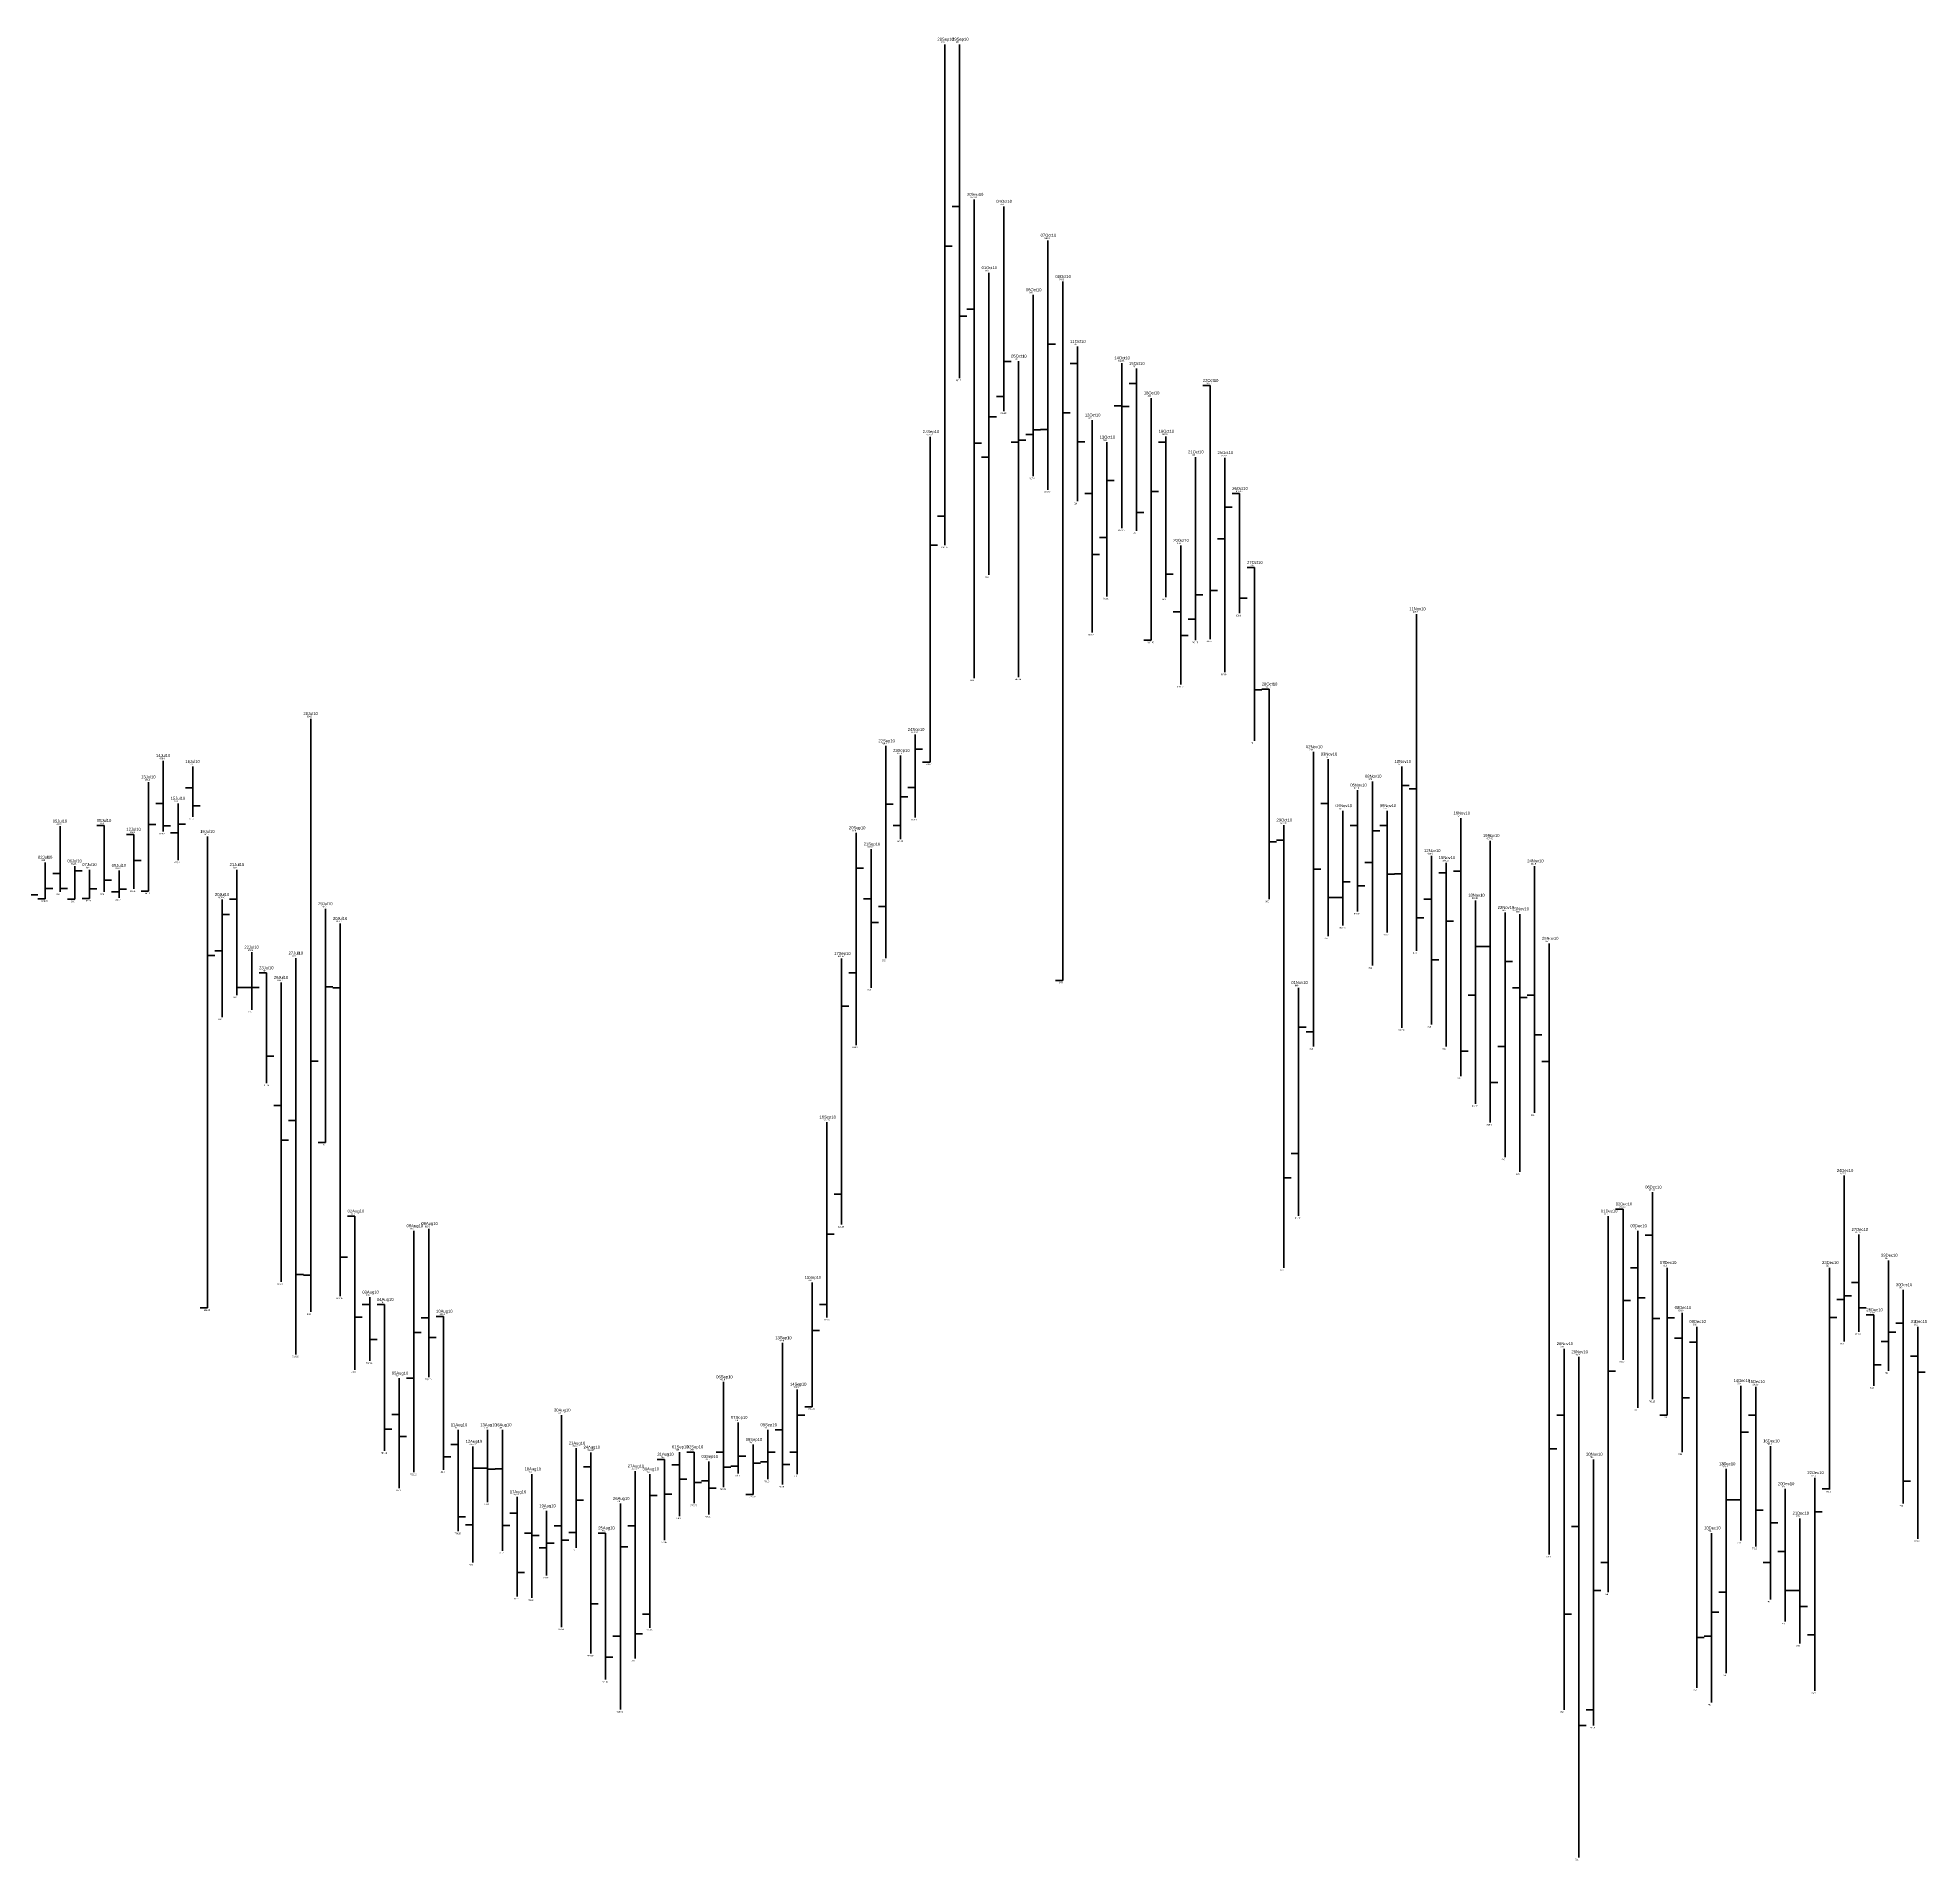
# Model space of a CAD drawing. Header units: inches. Extents: x 0 to 30000, y -20 to 2443.
# Drawn here: x 3848.5 to 3976.3, y 364.8 to 488.5 of the extents above; entities that cross this region are included whole.
import ezdxf

# ---------------------------------------------------------------- set-up
doc = ezdxf.new("R2010")
doc.units = ezdxf.units.IN
doc.header["$MEASUREMENT"] = 0
for name, color, linetype in [('DATE', 7, 'Continuous'), ('Graph', 7, 'Continuous'), ('Rate', 7, 'Continuous')]:
    doc.layers.add(name, color=color, linetype=linetype)
doc.styles.get("Standard").update_dxf_attribs({"font": 'arial.ttf'})

msp = doc.modelspace()

# ---------------------------------------------------------------- linework, layer by layer
at = {"layer": 'Graph', "color": 3, "lineweight": 35}
for p, q in [((3910, 488), (3910, 454.025)), ((3914, 477), (3914, 463.125)), ((3910, 474.3), (3910.5, 474.3)), ((3917, 474.7), (3917, 457.775)), ((3913, 472.5), (3913, 452)), ((3918, 471.9), (3918, 424.5)), ((3916, 471), (3916, 458.7)), ((3917, 467.65), (3917.5, 467.65)), ((3914, 466.475), (3914.5, 466.475)), ((3915, 466.5), (3915, 445.075)), ((3914, 464.1), (3913.5, 464.1)), ((3924, 464), (3924, 447.575)), ((3913, 462.725), (3913.5, 462.725)), ((3918, 463), (3918.5, 463)), ((3916, 461.525), (3915.5, 461.525)), ((3916, 461.85), (3916.5, 461.85)), ((3917, 461.875), (3916.5, 461.875)), ((3909, 461.375), (3909, 439.3)), ((3915, 461), (3914.5, 461)), ((3915, 461.15), (3915.5, 461.15)), ((3921, 461), (3921, 450.55)), ((3913, 460), (3912.5, 460)), ((3927, 460), (3927, 447.575)), ((3929, 459.95), (3929, 445.4)), ((3921, 458.4), (3921.5, 458.4)), ((3924, 457.675), (3924.5, 457.675)), ((3929, 456.6), (3929.5, 456.6)), ((3910, 456), (3909.5, 456)), ((3909, 454.025), (3909.5, 454.025)), ((3921, 454.55), (3920.5, 454.55)), ((3929, 454.45), (3928.5, 454.45)), ((3927, 450.65), (3927.5, 450.65)), ((3927, 449), (3926.5, 449)), ((3924, 447.575), (3923.5, 447.575)), ((3867, 442.25), (3867, 402)), ((3908, 441.175), (3908, 435.55)), ((3906, 440.4), (3906, 426)), ((3907, 439.75), (3907, 434.075)), ((3908, 440.175), (3908.5, 440.175)), ((3935, 440), (3935, 420)), ((3909, 439.3), (3908.5, 439.3)), ((3941, 439), (3941, 421.275)), ((3856, 437.95), (3856, 430.55)), ((3908, 437.575), (3907.5, 437.575)), ((3939, 438), (3939, 425.5)), ((3941, 437.725), (3941.5, 437.725)), ((3858, 436.5), (3858, 432.65)), ((3906, 436.45), (3906.5, 436.45)), ((3907, 436.95), (3907.5, 436.95)), ((3937, 436), (3937, 428.225)), ((3856, 435.075), (3856.5, 435.075)), ((3858, 435.1), (3858.5, 435.1)), ((3907, 435), (3906.5, 435)), ((3939, 434.65), (3939.5, 434.65)), ((3858, 434.5), (3857.5, 434.5)), ((3860, 434.25), (3860, 402.275)), ((3904, 434.5), (3904, 420.1)), ((3849, 432.5), (3849, 430.025)), ((3851, 432.25), (3851, 430)), ((3904, 432.1), (3904.5, 432.1)), ((3935, 432.05), (3935.5, 432.05)), ((3939, 432.5), (3938.5, 432.5)), ((3851, 431.925), (3851.5, 431.925)), ((3852, 432), (3852, 430.05)), ((3854, 431.95), (3854, 430.1)), ((3937, 431.175), (3937.5, 431.175)), ((3941, 431.725), (3940.5, 431.725)), ((3849, 430.025), (3848.5, 430.025)), ((3849, 430.725), (3849.5, 430.725)), ((3851, 430), (3850.5, 430)), ((3852, 430.05), (3851.5, 430.05)), ((3852, 430.7), (3852.5, 430.7)), ((3854, 430.5), (3853.5, 430.5)), ((3854, 430.675), (3854.5, 430.675)), ((3856, 430.55), (3855.5, 430.55)), ((3861, 429.975), (3861, 422)), ((3906, 429.5), (3905.5, 429.5)), ((3937, 430.125), (3936.5, 430.125)), ((3946, 429.925), (3946, 416.125)), ((3861, 428.975), (3861.5, 428.975)), ((3868, 429.35), (3868, 413.5)), ((3948, 429.1), (3948, 412.5)), ((3860, 426.175), (3860.5, 426.175)), ((3861, 426.5), (3860.5, 426.5)), ((3863, 426.4), (3863, 422.5)), ((3903, 425.975), (3903, 407.925)), ((3946, 426.8), (3946.5, 426.8)), ((3948, 425.775), (3948.5, 425.775)), ((3904, 425), (3903.5, 425)), ((3918, 424.5), (3917.5, 424.5)), ((3863, 424.025), (3862.5, 424.025)), ((3863, 424.025), (3863.5, 424.025)), ((3868, 424.05), (3868.5, 424.05)), ((3934, 424), (3934, 408.525)), ((3946, 423.5), (3945.5, 423.5)), ((3903, 422.75), (3903.5, 422.75)), ((3934, 421.325), (3934.5, 421.325)), ((3935, 421), (3934.5, 421)), ((3948, 420), (3947.5, 420)), ((3867, 419.025), (3867.5, 419.025)), ((3902, 414.875), (3902, 401.625)), ((3868, 413.5), (3867.5, 413.5)), ((3934, 412.75), (3933.5, 412.75)), ((3971, 411.25), (3971, 400)), ((3903, 410), (3902.5, 410)), ((3955, 408.5), (3955, 383)), ((3874, 407.5), (3874, 391.125)), ((3902, 407.275), (3902.5, 407.275)), ((3974, 405.5), (3974, 398)), ((3867, 404.5), (3866.5, 404.5)), ((3901, 404), (3901, 395.575)), ((3959, 405), (3959, 395)), ((3970, 405), (3970, 389.95)), ((3971, 402.85), (3970.5, 402.85)), ((3971, 403.1), (3971.5, 403.1)), ((3860, 402.275), (3859.5, 402.275)), ((3902, 402.5), (3901.5, 402.5)), ((3959, 401.6), (3959.5, 401.6)), ((3970, 401.625), (3970.5, 401.625)), ((3874, 400.6), (3874.5, 400.6)), ((3901, 400.75), (3901.5, 400.75)), ((3974, 400.625), (3974.5, 400.625)), ((3974, 400), (3973.5, 400)), ((3874, 397.5), (3873.5, 397.5)), ((3955, 397.975), (3955.5, 397.975)), ((3900, 396.75), (3900, 391)), ((3964, 397), (3964, 386.5)), ((3900, 395), (3900.5, 395)), ((3901, 395.575), (3900.5, 395.575)), ((3959, 395), (3958.5, 395)), ((3896, 394.5), (3896, 391.05)), ((3898, 394), (3898, 390.65)), ((3964, 393.85), (3964.5, 393.85)), ((3878, 392.875), (3878, 385)), ((3885, 392.75), (3885, 386)), ((3897, 393), (3897, 389.625)), ((3898, 392.5), (3898.5, 392.5)), ((3900, 392.5), (3899.5, 392.5)), ((3966, 392.9), (3966, 382.5)), ((3878, 391.4), (3878.5, 391.4)), ((3896, 391.55), (3895.5, 391.55)), ((3896, 392.225), (3896.5, 392.225)), ((3897, 391.75), (3897.5, 391.75)), ((3898, 391.825), (3897.5, 391.825)), ((3954, 392), (3954, 373.95)), ((3963, 391.35), (3963, 377.5)), ((3890, 391), (3890, 380.575)), ((3969, 390.75), (3969, 376.3)), ((3970, 390), (3969.5, 390)), ((3885, 389.225), (3885.5, 389.225)), ((3888, 389), (3888, 375.025)), ((3890, 389.55), (3890.5, 389.55)), ((3897, 389.625), (3896.5, 389.625)), ((3963, 389.25), (3963.5, 389.25)), ((3964, 389.25), (3963.5, 389.25)), ((3878, 387.55), (3877.5, 387.55)), ((3883, 388.5), (3883, 384.125)), ((3966, 387.7), (3966.5, 387.7)), ((3969, 388.45), (3969.5, 388.45)), ((3883, 386), (3882.5, 386)), ((3883, 386.325), (3883.5, 386.325)), ((3885, 387.05), (3884.5, 387.05)), ((3888, 386.075), (3888.5, 386.075)), ((3962, 387), (3962, 375.5)), ((3955, 385), (3954.5, 385)), ((3966, 385), (3965.5, 385)), ((3954, 383.1), (3954.5, 383.1)), ((3963, 383), (3962.5, 383)), ((3890, 381.5), (3889.5, 381.5)), ((3962, 381.625), (3962.5, 381.625)), ((3888, 380), (3887.5, 380)), ((3962, 380), (3961.5, 380)), ((3969, 380.1), (3968.5, 380.1)), ((3954, 375), (3953.5, 375))]:
    msp.add_line(p, q, dxfattribs=at)
at = {"layer": 'Graph', "color": 1, "lineweight": 35}
for p, q in [((3911, 488), (3911, 465.35)), ((3911, 477), (3910.5, 477)), ((3912, 477.475), (3912, 445)), ((3911, 469.55), (3911.5, 469.55)), ((3912, 470.025), (3911.5, 470.025)), ((3919, 467.5), (3919, 457)), ((3919, 466.35), (3918.5, 466.35)), ((3922, 466.375), (3922, 455.175)), ((3923, 466), (3923, 455)), ((3923, 465), (3922.5, 465)), ((3928, 464.85), (3927.5, 464.85)), ((3928, 464.85), (3928, 447.65)), ((3922, 463.475), (3921.5, 463.475)), ((3922, 463.425), (3922.5, 463.425)), ((3920, 462.5), (3920, 448.1)), ((3912, 460.95), (3912.5, 460.95)), ((3919, 461.025), (3919.5, 461.025)), ((3925, 461), (3924.5, 461)), ((3925, 461.4), (3925, 450.5)), ((3920, 457.525), (3919.5, 457.525)), ((3930, 457.525), (3929.5, 457.525)), ((3930, 457.525), (3930, 449.4)), ((3923, 456.25), (3923.5, 456.25)), ((3926, 454), (3926, 444.575)), ((3920, 453.4), (3920.5, 453.4)), ((3931, 452.5), (3930.5, 452.5)), ((3931, 452.5), (3931, 440.75)), ((3925, 452.05), (3925.5, 452.05)), ((3928, 450.95), (3928.5, 450.95)), ((3930, 450.425), (3930.5, 450.425)), ((3926, 449.5), (3925.5, 449.5)), ((3942, 449.35), (3942, 426.5)), ((3926, 447.9), (3926.5, 447.9)), ((3931, 444.2), (3931.5, 444.2)), ((3932, 444.25), (3931.5, 444.25)), ((3932, 444.25), (3932, 430)), ((3857, 439.4), (3857, 434.6)), ((3859, 439), (3859, 435.6)), ((3936, 439.5), (3936, 427.5)), ((3859, 437.55), (3858.5, 437.55)), ((3938, 437.4), (3938, 429.175)), ((3942, 437.5), (3941.5, 437.5)), ((3857, 436.5), (3856.5, 436.5)), ((3859, 436.35), (3859.5, 436.35)), ((3936, 436.5), (3935.5, 436.5)), ((3940, 436), (3940, 427.75)), ((3850, 434.95), (3850, 430.5)), ((3853, 435), (3852.5, 435)), ((3853, 435), (3853, 430.5)), ((3857, 434.975), (3857.5, 434.975)), ((3933, 435.025), (3933, 405)), ((3938, 435), (3937.5, 435)), ((3940, 435), (3939.5, 435)), ((3945, 435.5), (3945, 418)), ((3855, 434.4), (3854.5, 434.4)), ((3855, 434.4), (3855, 430.7)), ((3905, 433.4), (3905, 424)), ((3932, 433.9), (3932.5, 433.9)), ((3933, 434), (3932.5, 434)), ((3947, 433.975), (3947, 414.85)), ((3855, 432.625), (3855.5, 432.625)), ((3943, 432.95), (3943, 421.5)), ((3944, 432.475), (3944, 420)), ((3950, 432.25), (3950, 415.5)), ((3850, 431.75), (3849.5, 431.75)), ((3853, 431.3), (3853.5, 431.3)), ((3862, 432), (3862, 423.5)), ((3938, 430.9), (3938.5, 430.9)), ((3940, 431.7), (3940.5, 431.7)), ((3944, 431.8), (3943.5, 431.8)), ((3945, 431.9), (3944.5, 431.9)), ((3848, 430.3), (3848.5, 430.3)), ((3850, 430.725), (3850.5, 430.725)), ((3862, 430), (3861.5, 430)), ((3905, 430.025), (3904.5, 430.025)), ((3936, 430.125), (3936.5, 430.125)), ((3943, 430), (3942.5, 430)), ((3869, 428.35), (3869, 403.075)), ((3905, 428.425), (3905.5, 428.425)), ((3942, 428.75), (3942.5, 428.75)), ((3944, 428.525), (3944.5, 428.525)), ((3949, 429), (3949, 411.5)), ((3951, 427), (3951, 385.55)), ((3866, 426), (3866, 399.125)), ((3943, 425.9), (3943.5, 425.9)), ((3947, 426.8), (3946.5, 426.8)), ((3864, 425), (3863.5, 425)), ((3864, 425), (3864, 417.525)), ((3865, 424.35), (3865, 404.05)), ((3862, 424.025), (3862.5, 424.025)), ((3869, 424), (3868.5, 424)), ((3949, 424), (3948.5, 424)), ((3949, 423.325), (3949.5, 423.325)), ((3950, 423.5), (3949.5, 423.5)), ((3950, 420.8), (3950.5, 420.8)), ((3864, 419.35), (3864.5, 419.35)), ((3945, 419.7), (3945.5, 419.7)), ((3951, 419), (3950.5, 419)), ((3947, 417.575), (3947.5, 417.575)), ((3865, 416), (3864.5, 416)), ((3866, 415), (3865.5, 415)), ((3865, 413.65), (3865.5, 413.65)), ((3933, 411.1), (3933.5, 411.1)), ((3958, 410.125), (3958, 396.075)), ((3870, 408.5), (3869.5, 408.5)), ((3870, 408.5), (3870, 398.075)), ((3956, 408.975), (3955.5, 408.975)), ((3956, 408.975), (3956, 398.75)), ((3875, 407.65), (3875, 397.575)), ((3957, 407.5), (3957, 395.5)), ((3958, 407.2), (3957.5, 407.2)), ((3972, 407.25), (3972, 400.65)), ((3869, 405.725), (3869.5, 405.725)), ((3866, 404.55), (3866.5, 404.55)), ((3957, 405), (3956.5, 405)), ((3972, 404), (3971.5, 404)), ((3871, 403), (3871, 398.675)), ((3956, 402.775), (3956.5, 402.775)), ((3957, 402.95), (3957.5, 402.95)), ((3975, 403.5), (3975, 389)), ((3870, 401.65), (3870.5, 401.65)), ((3871, 402.5), (3870.5, 402.5)), ((3872, 402.5), (3871.5, 402.5)), ((3872, 402.5), (3872, 392.575)), ((3875, 401.6), (3874.5, 401.6)), ((3876, 401.7), (3875.5, 401.7)), ((3876, 401.7), (3876, 391.3)), ((3958, 401.55), (3958.5, 401.55)), ((3960, 401.95), (3960, 392.5)), ((3972, 402.275), (3972.5, 402.275)), ((3973, 401.8), (3972.5, 401.8)), ((3973, 401.8), (3973, 397)), ((3871, 400.125), (3871.5, 400.125)), ((3875, 400.275), (3875.5, 400.275)), ((3960, 400.225), (3959.5, 400.225)), ((3961, 401), (3961, 376.5)), ((3975, 401.25), (3974.5, 401.25)), ((3976, 401), (3976, 386.6)), ((3899, 399.9), (3899, 390.3)), ((3952, 399.5), (3952, 375)), ((3953, 398.95), (3953, 365)), ((3961, 399.95), (3960.5, 399.95)), ((3976, 399), (3975.5, 399)), ((3873, 397.5), (3873, 390.05)), ((3973, 398.425), (3973.5, 398.425)), ((3976, 397.925), (3976.5, 397.925)), ((3895, 397.25), (3895, 390.125)), ((3965, 396.925), (3965, 386.1)), ((3873, 395.05), (3872.5, 395.05)), ((3884, 395), (3884, 380.625)), ((3952, 395), (3951.5, 395)), ((3960, 396.175), (3960.5, 396.175)), ((3965, 395), (3964.5, 395)), ((3872, 394.05), (3872.5, 394.05)), ((3877, 394), (3877, 387.125)), ((3879, 394), (3879, 389.1)), ((3880, 394), (3880, 385.8)), ((3899, 394), (3898.5, 394)), ((3873, 393.55), (3873.5, 393.55)), ((3877, 393), (3876.5, 393)), ((3886, 392.475), (3886, 378.825)), ((3892, 392.5), (3892, 388.15)), ((3893, 392.5), (3892.5, 392.5)), ((3893, 392.5), (3893, 389.025)), ((3895, 392.5), (3894.5, 392.5)), ((3951, 392.725), (3951.5, 392.725)), ((3876, 392.175), (3876.5, 392.175)), ((3879, 391.4), (3878.5, 391.4)), ((3879, 391.325), (3879.5, 391.325)), ((3880, 391.35), (3879.5, 391.35)), ((3886, 391.5), (3885.5, 391.5)), ((3889, 391.2), (3889, 378.5)), ((3891, 392), (3890.5, 392)), ((3891, 392), (3891, 386.525)), ((3892, 391.625), (3891.5, 391.625)), ((3894, 391.85), (3894, 388.25)), ((3895, 391.475), (3895.5, 391.475)), ((3899, 391.65), (3899.5, 391.65)), ((3882, 391), (3882, 382.6)), ((3892, 390.65), (3892.5, 390.65)), ((3893, 390.425), (3893.5, 390.425)), ((3894, 390.55), (3893.5, 390.55)), ((3894, 390.05), (3894.5, 390.05)), ((3967, 390), (3967, 381)), ((3975, 390.525), (3975.5, 390.525)), ((3881, 389.45), (3881, 382.7)), ((3891, 389.65), (3891.5, 389.65)), ((3965, 388.55), (3965.5, 388.55)), ((3877, 388.1), (3877.5, 388.1)), ((3880, 387.525), (3880.5, 387.525)), ((3881, 388.35), (3880.5, 388.35)), ((3884, 387.5), (3883.5, 387.5)), ((3889, 387.5), (3888.5, 387.5)), ((3953, 387.45), (3952.5, 387.45)), ((3968, 388), (3968, 379.5)), ((3882, 387), (3881.5, 387)), ((3882, 386.825), (3882.5, 386.825)), ((3884, 386.525), (3884.5, 386.525)), ((3887, 387), (3886.5, 387)), ((3887, 387), (3887, 377.075)), ((3967, 385.75), (3966.5, 385.75)), ((3881, 384.325), (3881.5, 384.325)), ((3886, 382.2), (3886.5, 382.2)), ((3967, 383.1), (3967.5, 383.1)), ((3968, 383.1), (3967.5, 383.1)), ((3952, 381.5), (3952.5, 381.5)), ((3968, 382.025), (3968.5, 382.025)), ((3889, 380.175), (3889.5, 380.175)), ((3961, 379.925), (3961.5, 379.925)), ((3887, 378.575), (3887.5, 378.575)), ((3953, 373.95), (3953.5, 373.95))]:
    msp.add_line(p, q, dxfattribs=at)

# ---------------------------------------------------------------- texts
at = {"layer": 'DATE'}
for s, p in [('28Sep10', (3909.5, 488.25)), ('29Sep10', (3910.5, 488.25)), ('30Sep10', (3911.5, 477.725)), ('04Oct10', (3913.5, 477.25)), ('07Oct10', (3916.5, 474.95)), ('01Oct10', (3912.5, 472.75)), ('08Oct10', (3917.5, 472.15)), ('06Oct10', (3915.5, 471.25)), ('11Oct10', (3918.5, 467.75)), ('05Oct10', (3914.5, 466.75)), ('14Oct10', (3921.5, 466.625)), ('15Oct10', (3922.5, 466.25)), ('22Oct10', (3927.5, 465.1)), ('18Oct10', (3923.5, 464.25)), ('12Oct10', (3919.5, 462.75)), ('27Sep10', (3908.5, 461.625)), ('13Oct10', (3920.5, 461.25)), ('19Oct10', (3924.5, 461.65)), ('21Oct10', (3926.5, 460.25)), ('25Oct10', (3928.5, 460.2)), ('26Oct10', (3929.5, 457.775)), ('20Oct10', (3925.5, 454.25)), ('27Oct10', (3930.5, 452.75)), ('11Nov10', (3941.5, 449.6)), ('28Oct10', (3931.5, 444.5)), ('28Jul10', (3866.5, 442.5)), ('24Sep10', (3907.5, 441.425)), ('14Jul10', (3856.5, 439.65)), ('22Sep10', (3905.5, 440.65)), ('23Sep10', (3906.5, 440)), ('02Nov10', (3934.5, 440.25)), ('03Nov10', (3935.5, 439.75)), ('13Jul10', (3855.5, 438.2)), ('16Jul10', (3858.5, 439.25)), ('08Nov10', (3938.5, 438.25)), ('10Nov10', (3940.5, 439.25)), ('05Nov10', (3937.5, 437.65)), ('15Jul10', (3857.5, 436.75)), ('04Nov10', (3936.5, 436.25)), ('09Nov10', (3939.5, 436.25)), ('16Nov10', (3944.5, 435.75)), ('05Jul10', (3849.5, 435.2)), ('08Jul10', (3852.5, 435.25)), ('12Jul10', (3854.5, 434.65)), ('19Jul10', (3859.5, 434.5)), ('20Sep10', (3903.5, 434.75)), ('29Oct10', (3932.5, 435.275)), ('21Sep10', (3904.5, 433.65)), ('12Nov10', (3942.5, 433.2)), ('19Nov10', (3946.5, 434.225)), ('02Jul10', (3848.5, 432.75)), ('06Jul10', (3850.5, 432.5)), ('07Jul10', (3851.5, 432.25)), ('09Jul10', (3853.5, 432.2)), ('21Jul10', (3861.5, 432.25)), ('15Nov10', (3943.5, 432.725)), ('24Nov10', (3949.5, 432.5)), ('20Jul10', (3860.5, 430.225)), ('29Jul10', (3867.5, 429.6)), ('18Nov10', (3945.5, 430.175)), ('22Nov10', (3947.5, 429.35)), ('23Nov10', (3948.5, 429.25)), ('30Jul10', (3868.5, 428.6)), ('25Nov10', (3950.5, 427.25)), ('22Jul10', (3862.5, 426.65)), ('27Jul10', (3865.5, 426.25)), ('17Sep10', (3902.5, 426.225)), ('23Jul10', (3863.5, 425.25)), ('26Jul10', (3864.5, 424.6)), ('01Nov10', (3933.5, 424.25)), ('16Sep10', (3901.5, 415.125)), ('24Dec10', (3970.5, 411.5)), ('06Dec10', (3957.5, 410.375)), ('02Dec10', (3955.5, 409.225)), ('02Aug10', (3869.5, 408.75)), ('06Aug10', (3873.5, 407.75)), ('09Aug10', (3874.5, 407.9)), ('01Dec10', (3954.5, 408.75)), ('03Dec10', (3956.5, 407.75)), ('27Dec10', (3971.5, 407.5)), ('07Dec10', (3958.5, 405.25)), ('23Dec10', (3969.5, 405.25)), ('29Dec10', (3973.5, 405.75)), ('15Sep10', (3900.5, 404.25)), ('30Dec10', (3974.5, 403.75)), ('03Aug10', (3870.5, 403.25)), ('04Aug10', (3871.5, 402.75)), ('10Aug10', (3875.5, 401.95)), ('08Dec10', (3959.5, 402.2)), ('09Dec10', (3960.5, 401.25)), ('28Dec10', (3972.5, 402.05)), ('31Dec10', (3975.5, 401.25)), ('13Sep10', (3898.5, 400.15)), ('26Nov10', (3951.5, 399.75)), ('29Nov10', (3952.5, 399.2)), ('05Aug10', (3872.5, 397.75)), ('06Sep10', (3894.5, 397.5)), ('14Sep10', (3899.5, 397)), ('14Dec10', (3963.5, 397.25)), ('15Dec10', (3964.5, 397.175)), ('20Aug10', (3883.5, 395.25)), ('07Sep10', (3895.5, 394.75)), ('11Aug10', (3876.5, 394.25)), ('13Aug10', (3878.5, 394.25)), ('16Aug10', (3879.5, 394.25)), ('09Sep10', (3897.5, 394.25)), ('12Aug10', (3877.5, 393.125)), ('23Aug10', (3884.5, 393)), ('24Aug10', (3885.5, 392.725)), ('31Aug10', (3890.5, 392.25)), ('01Sep10', (3891.5, 392.75)), ('02Sep10', (3892.5, 392.75)), ('08Sep10', (3896.5, 393.25)), ('30Nov10', (3953.5, 392.25)), ('16Dec10', (3965.5, 393.15)), ('18Aug10', (3881.5, 391.25)), ('27Aug10', (3888.5, 391.45)), ('30Aug10', (3889.5, 391.25)), ('03Sep10', (3893.5, 392.1)), ('13Dec10', (3962.5, 391.6)), ('22Dec10', (3968.5, 391)), ('17Aug10', (3880.5, 389.7)), ('20Dec10', (3966.5, 390.25)), ('19Aug10', (3882.5, 388.75)), ('26Aug10', (3887.5, 389.25)), ('25Aug10', (3886.5, 387.25)), ('10Dec10', (3961.5, 387.25)), ('21Dec10', (3967.5, 388.25))]:
    msp.add_text(s, height=0.2, dxfattribs=at).set_placement(p)
at = {"layer": 'Rate'}
for s, p in [('976', (3909.75, 488.1)), ('976', (3910.75, 488.1)), ('954.95', (3911.75, 477.575)), ('954', (3913.75, 477.1)), ('949.4', (3916.75, 474.8)), ('945', (3912.75, 472.6)), ('943.8', (3917.75, 472)), ('942', (3915.75, 471.1)), ('933', (3914.75, 466.6)), ('935', (3918.75, 467.6)), ('932.75', (3921.75, 466.475)), ('930.7', (3910.75, 465.15)), ('932', (3922.75, 466.1)), ('928', (3923.75, 464.1)), ('929.7', (3927.75, 464.95)), ('926.25', (3913.75, 462.925)), ('925', (3919.75, 462.6)), ('922.75', (3908.75, 461.475)), ('922.8', (3924.75, 461.5)), ('922', (3920.75, 461.1)), ('920', (3926.75, 460.1)), ('919.9', (3928.75, 460.05)), ('917.4', (3915.75, 458.5)), ('915.55', (3916.75, 457.575)), ('915.05', (3929.75, 457.625)), ('914', (3918.75, 456.8)), ('910.35', (3921.75, 454.975)), ('908.05', (3909.75, 453.825)), ('910', (3922.75, 454.8)), ('908', (3925.75, 454.1)), ('905', (3930.75, 452.6)), ('904', (3912.75, 451.8)), ('901.1', (3920.75, 450.35)), ('901', (3924.75, 450.3)), ('898.8', (3929.75, 449.2)), ('898.7', (3941.75, 449.45)), ('896.2', (3919.75, 447.9)), ('895.15', (3923.75, 447.375)), ('895.15', (3926.75, 447.375)), ('895.3', (3927.75, 447.45)), ('890', (3911.75, 444.8)), ('890.15', (3914.75, 444.875)), ('890.8', (3928.75, 445.2)), ('889.15', (3925.75, 444.375)), ('888.5', (3931.75, 444.35)), ('884.5', (3866.75, 442.35)), ('882.35', (3907.75, 441.275)), ('880.8', (3905.75, 440.5)), ('879.5', (3906.75, 439.85)), ('881.5', (3930.75, 440.55)), ('880', (3934.75, 440.1)), ('879', (3935.75, 439.6)), ('878.8', (3856.75, 439.5)), ('878', (3858.75, 439.1)), ('878.6', (3908.75, 439.1)), ('878', (3940.75, 439.1)), ('875.9', (3855.75, 438.05)), ('874.8', (3937.75, 437.5)), ('876', (3938.75, 438.1)), ('873', (3857.75, 436.6)), ('872', (3936.75, 436.1)), ('872', (3939.75, 436.1)), ('869.9', (3849.75, 435.05)), ('870', (3852.75, 435.1)), ('868.8', (3854.75, 434.5)), ('871.2', (3858.75, 435.4)), ('869', (3903.75, 434.6)), ('871.1', (3907.75, 435.35)), ('870.05', (3932.75, 435.125)), ('871', (3944.75, 435.6)), ('869.2', (3856.75, 434.4)), ('868.5', (3859.75, 434.35)), ('866.8', (3904.75, 433.5)), ('868.15', (3906.75, 433.875)), ('867.95', (3946.75, 434.075)), ('865', (3848.75, 432.6)), ('864.5', (3850.75, 432.35)), ('864', (3851.75, 432.1)), ('863.9', (3853.75, 432.05)), ('865.3', (3857.75, 432.45)), ('864', (3861.75, 432.1)), ('865.9', (3942.75, 433.05)), ('864.95', (3943.75, 432.575)), ('864.5', (3949.75, 432.35)), ('860.05', (3848.75, 429.825)), ('861', (3849.75, 430.3)), ('860', (3850.75, 429.8)), ('860.1', (3851.75, 429.85)), ('861', (3852.75, 430.3)), ('860.2', (3853.75, 429.9)), ('861.4', (3854.75, 430.5)), ('861.1', (3855.75, 430.35)), ('859.95', (3860.75, 430.075)), ('858.7', (3867.75, 429.45)), ('860', (3931.75, 429.8)), ('859.85', (3945.75, 430.025)), ('856.7', (3868.75, 428.45)), ('858.35', (3937.75, 428.975)), ('858.2', (3947.75, 429.2)), ('858', (3948.75, 429.1)), ('855', (3935.75, 427.3)), ('856.45', (3936.75, 428.025)), ('855.5', (3939.75, 427.55)), ('854', (3950.75, 427.1)), ('852.8', (3862.75, 426.5)), ('852', (3865.75, 426.1)), ('851.95', (3902.75, 426.075)), ('852', (3905.75, 425.8)), ('853', (3941.75, 426.3)), ('850', (3863.75, 425.1)), ('848.7', (3864.75, 424.45)), ('849', (3917.75, 424.3)), ('851', (3938.75, 425.3)), ('847', (3861.75, 423.3)), ('848', (3904.75, 423.8)), ('848', (3933.75, 424.1)), ('844', (3860.75, 421.8)), ('845', (3862.75, 422.3)), ('842.55', (3940.75, 421.075)), ('843', (3942.75, 421.3)), ('840.2', (3903.75, 419.9)), ('840', (3934.75, 419.8)), ('840', (3943.75, 419.8)), ('835.05', (3863.75, 417.325)), ('836', (3944.75, 417.8)), ('832.25', (3945.75, 415.925)), ('831', (3949.75, 415.3)), ('829.75', (3901.75, 414.975)), ('829.7', (3946.75, 414.65)), ('827', (3867.75, 413.3)), ('825', (3947.75, 412.3)), ('823', (3948.75, 411.3)), ('820.25', (3957.75, 410.225)), ('822.5', (3970.75, 411.35)), ('817.95', (3955.75, 409.075)), ('817', (3869.75, 408.6)), ('815.3', (3874.75, 407.75)), ('815.85', (3902.75, 407.725)), ('817.05', (3933.75, 408.325)), ('817', (3954.75, 408.6)), ('815', (3873.75, 407.6)), ('815', (3956.75, 407.6)), ('814.5', (3971.75, 407.35)), ('810', (3958.75, 405.1)), ('810', (3969.75, 405.1)), ('811', (3973.75, 405.6)), ('808.1', (3864.75, 403.85)), ('808', (3900.75, 404.1)), ('810', (3932.75, 404.8)), ('806.15', (3868.75, 402.875)), ('806', (3870.75, 403.1)), ('805', (3871.75, 402.6)), ('807', (3974.75, 403.6)), ('804.55', (3859.75, 402.075)), ('804', (3866.75, 401.8)), ('803.4', (3875.75, 401.8)), ('803.25', (3901.75, 401.425)), ('803.9', (3959.75, 402.05)), ('803.6', (3972.75, 401.9)), ('799.8', (3898.75, 400)), ('802', (3960.75, 401.1)), ('801.3', (3971.75, 400.45)), ('802', (3975.75, 401.1)), ('798.25', (3865.75, 398.925)), ('799', (3951.75, 399.6)), ('797.9', (3952.75, 399.05)), ('800', (3970.75, 399.8)), ('796.15', (3869.75, 397.875)), ('797.35', (3870.75, 398.475)), ('795', (3872.75, 397.6)), ('797.5', (3955.75, 398.55)), ('796', (3973.75, 397.8)), ('795.15', (3874.75, 397.375)), ('794.5', (3894.75, 397.35)), ('793.5', (3899.75, 396.85)), ('794', (3963.75, 397.1)), ('793.85', (3964.75, 397.025)), ('794', (3972.75, 396.8)), ('790', (3883.75, 395.1)), ('791.15', (3900.75, 395.375)), ('791', (3956.75, 395.3)), ('792.15', (3957.75, 395.875)), ('788', (3876.75, 394.1)), ('788', (3878.75, 394.1)), ('788', (3879.75, 394.1)), ('789', (3895.75, 394.6)), ('788', (3897.75, 394.1)), ('790', (3958.75, 394.8)), ('785.15', (3871.75, 392.375)), ('785.75', (3877.75, 392.975)), ('785.5', (3884.75, 392.85)), ('784.95', (3885.75, 392.575)), ('785', (3891.75, 392.6)), ('785', (3892.75, 392.6)), ('786', (3896.75, 393.1)), ('785', (3959.75, 392.3)), ('785.8', (3965.75, 393)), ('782.6', (3875.75, 391.1)), ('782', (3881.75, 391.1)), ('782.4', (3888.75, 391.3)), ('782', (3889.75, 391.1)), ('784', (3890.75, 392.1)), ('783.7', (3893.75, 391.95)), ('784', (3953.75, 392.1)), ('782.7', (3962.75, 391.45)), ('780.1', (3872.75, 389.85)), ('782.25', (3873.75, 390.925)), ('780.25', (3894.75, 389.925)), ('782.1', (3895.75, 390.85)), ('781.3', (3897.75, 390.45)), ('780.6', (3898.75, 390.1)), ('782', (3899.75, 390.8)), ('780', (3966.75, 390.1)), ('781.5', (3968.75, 390.85)), ('779.9', (3969.75, 389.75)), ('778.2', (3878.75, 388.9)), ('778.9', (3880.75, 389.55)), ('777', (3882.75, 388.6)), ('778', (3887.75, 389.1)), ('778.05', (3892.75, 388.825)), ('779.25', (3896.75, 389.425)), ('778', (3974.75, 388.8)), ('776.3', (3891.75, 387.95)), ('776.5', (3893.75, 388.05)), ('776', (3967.75, 388.1)), ('774.25', (3876.75, 386.925)), ('774', (3886.75, 387.1)), ('773.05', (3890.75, 386.325)), ('774', (3961.75, 387.1)), ('773', (3963.75, 386.3)), ('772.2', (3964.75, 385.9)), ('773.2', (3975.75, 386.4)), ('770', (3877.75, 384.8)), ('771.6', (3879.75, 385.6)), ('772', (3884.75, 385.8)), ('771.1', (3950.75, 385.35)), ('768.25', (3882.75, 383.925)), ('765.4', (3880.75, 382.5)), ('765.2', (3881.75, 382.4)), ('766', (3954.75, 382.8)), ('765', (3965.75, 382.3)), ('762', (3966.75, 380.8)), ('761.25', (3883.75, 380.425)), ('761.15', (3889.75, 380.375)), ('757.65', (3885.75, 378.625)), ('757', (3888.75, 378.3)), ('759', (3967.75, 379.3)), ('755', (3962.75, 377.3)), ('754.15', (3886.75, 376.875)), ('753', (3960.75, 376.3)), ('752.6', (3968.75, 376.1)), ('750.05', (3887.75, 374.825)), ('750', (3951.75, 374.8)), ('751', (3961.75, 375.3)), ('747.9', (3953.75, 373.75)), ('730', (3952.75, 364.8))]:
    msp.add_text(s, height=0.1, dxfattribs=at).set_placement(p)

doc.saveas('drawing.dxf')
